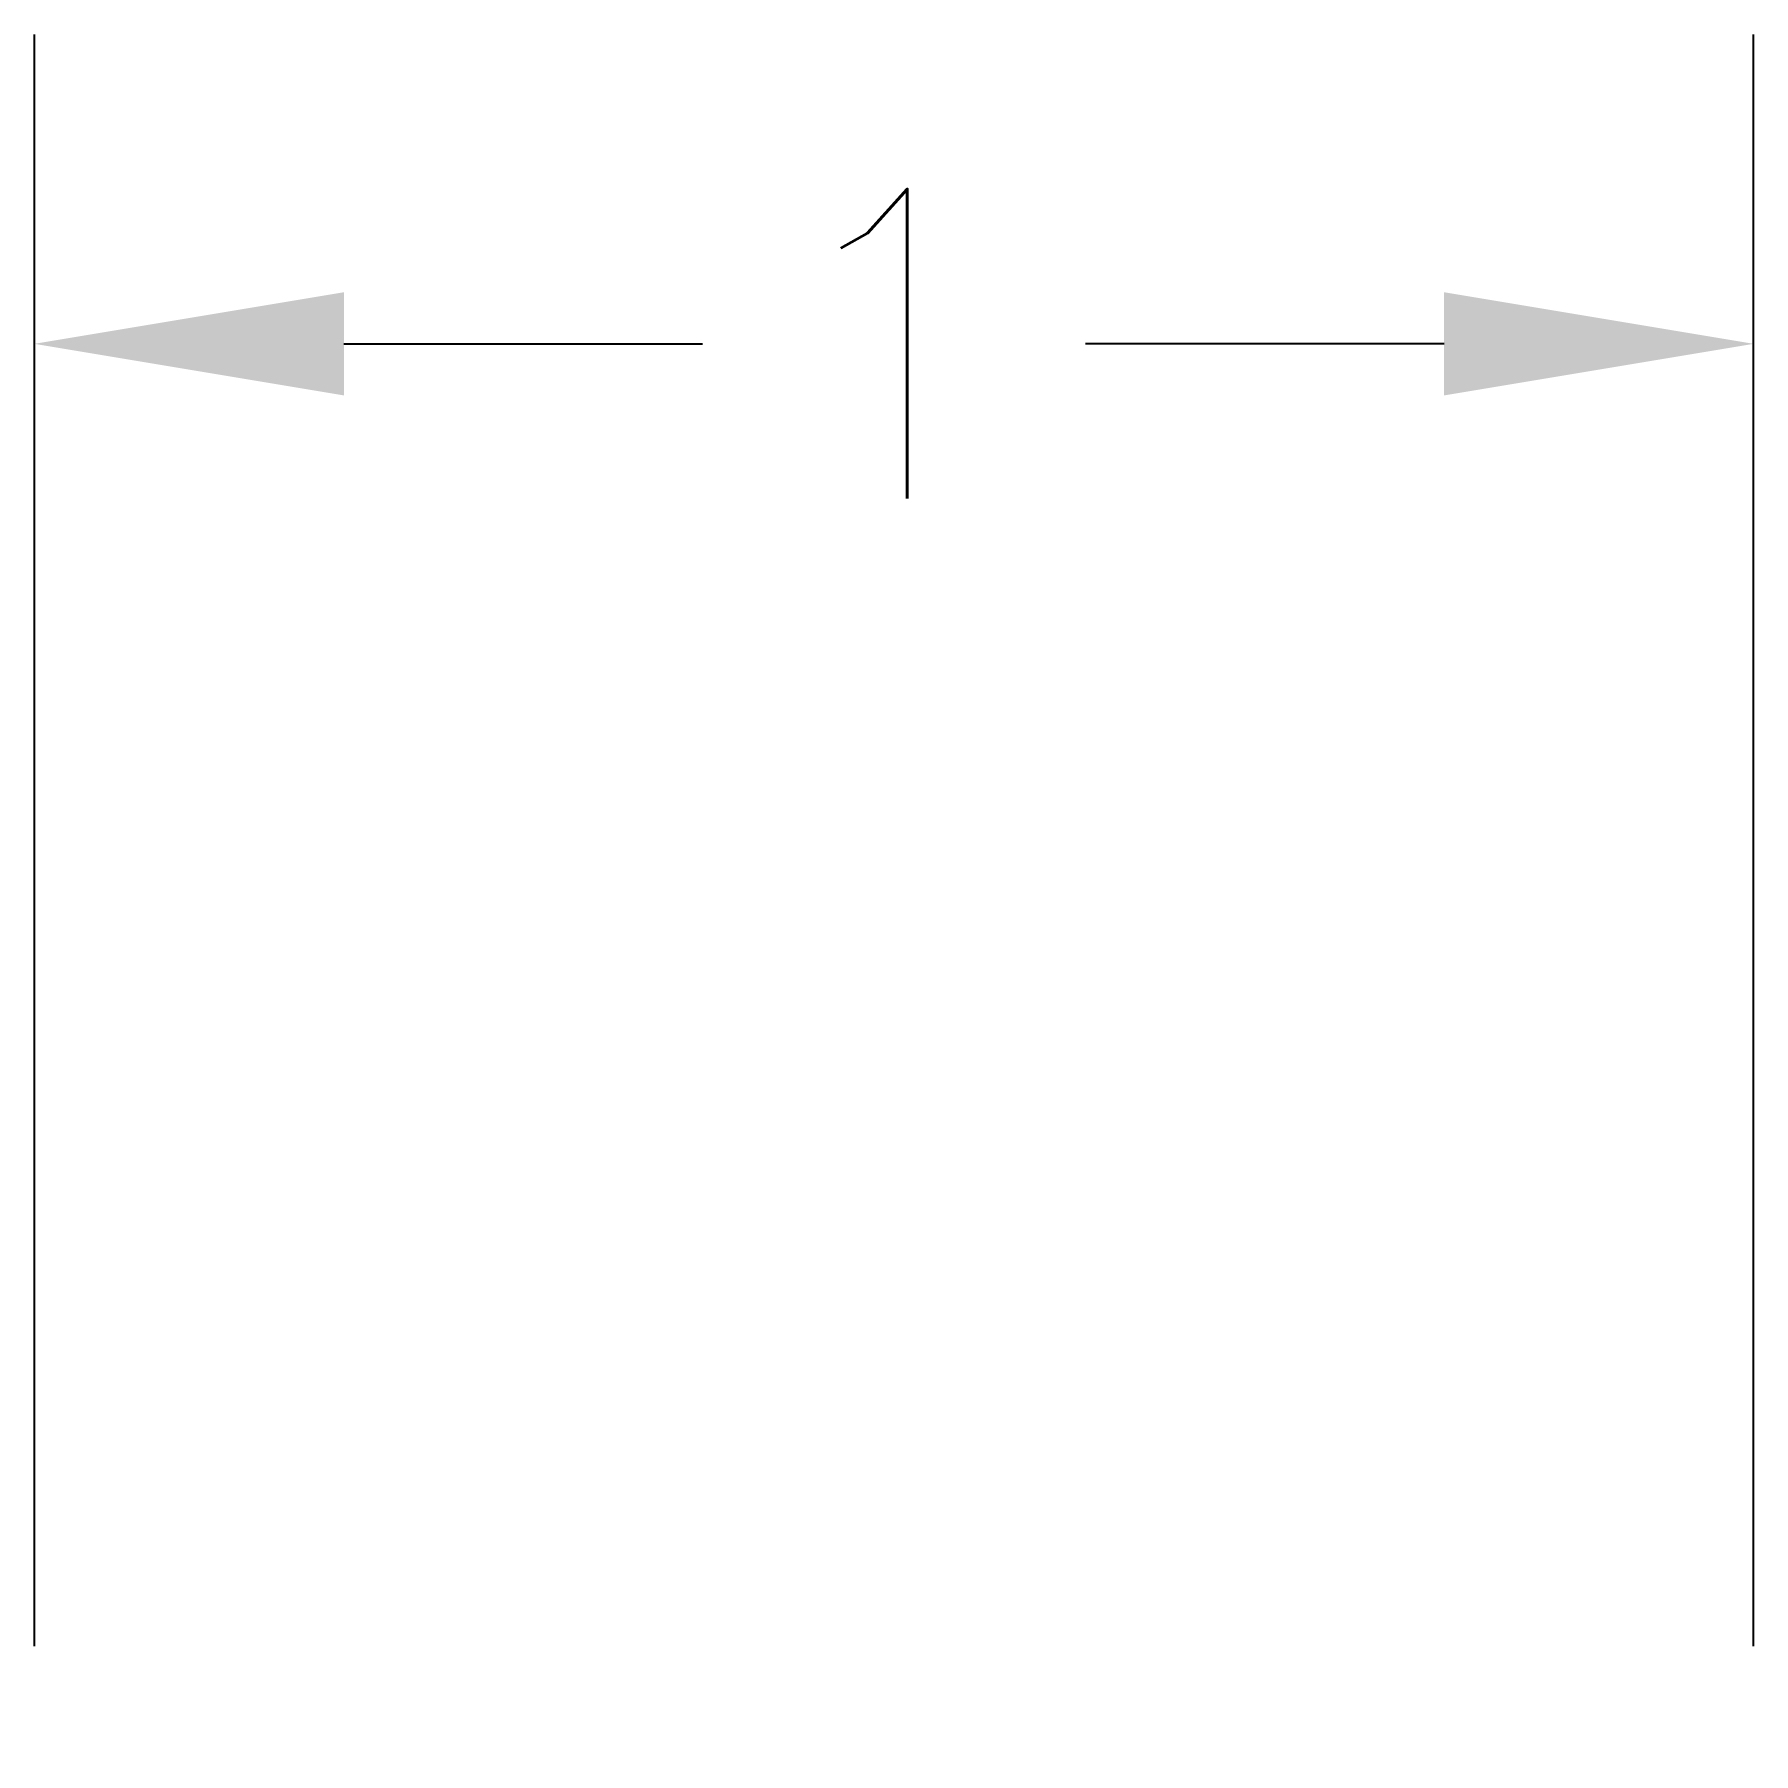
# Model space of a CAD drawing. Header units: inches. Extents: x 0 to 1, y 0 to 1.
import ezdxf

# ---------------------------------------------------------------- set-up
doc = ezdxf.new("R2010")
doc.units = ezdxf.units.IN
doc.header["$MEASUREMENT"] = 0
doc.header["$PDMODE"] = 99
doc.header["$PDSIZE"] = -2.5
doc.styles.get("Standard").update_dxf_attribs({"font": 'simplex.shx'})
doc.dimstyles.get("Standard").update_dxf_attribs({"dimtxt": 0.18, "dimasz": 0.18, "dimexe": 0.18, "dimexo": 0.0625, "dimgap": 0.09, "dimtad": 0, "dimtih": 1, "dimtoh": 1, "dimdec": 4, "dimzin": 0, "dimdsep": 46, "dimtxsty": 'Standard', "dimcen": 0.09, "dimadec": 0, "dimazin": 0, "dimtfac": 1, "dimtdec": 4, "dimtofl": 0, "dimtmove": 0, "dimatfit": 3, "dimfxl": 1, "dimtolj": 1, "dimtzin": 0, "dimarcsym": 0})

# ---------------------------------------------------------------- blocks, each defined once
blk = doc.blocks.new('*D0')
at = {"color": 0, "lineweight": -2, "transparency": 16777216}
for p, q in [((0, 0.0625), (0, 1)), ((1, 0.0625), (1, 1)), ((0.18, 0.82), (0.3886, 0.82)), ((0.82, 0.82), (0.6114, 0.82))]:
    blk.add_line(p, q, dxfattribs=at)
at = {"color": 0, "transparency": 16777216}
for points in [[(0.18, 0.85), (0.18, 0.79), (0, 0.82)], [(0.82, 0.85), (0.82, 0.79), (1, 0.82)]]:
    blk.add_solid(points, dxfattribs=at)
at = {"layer": 'Defpoints', "color": 0, "transparency": 16777216}
for p in [(1, 0.82), (0, 0), (1, 0)]:
    blk.add_point(p, dxfattribs=at)
at = {"color": 0, "transparency": 16777216, "insert": (0.5, 0.82), "char_height": 0.18, "attachment_point": 5}
blk.add_mtext('\\A1;1', dxfattribs=at)

msp = doc.modelspace()

# ---------------------------------------------------------------- dimensions: what is measured, and where the dimension line sits
dim = msp.add_linear_dim(base=(1, 0.82), p1=(0, 0), p2=(1, 0), dimstyle='Standard', override={"dimdec": 0})
dim.commit()
dim.dimension.update_dxf_attribs({"geometry": '*D0', "text_midpoint": (0.5, 0.82)})

doc.saveas('drawing.dxf')
